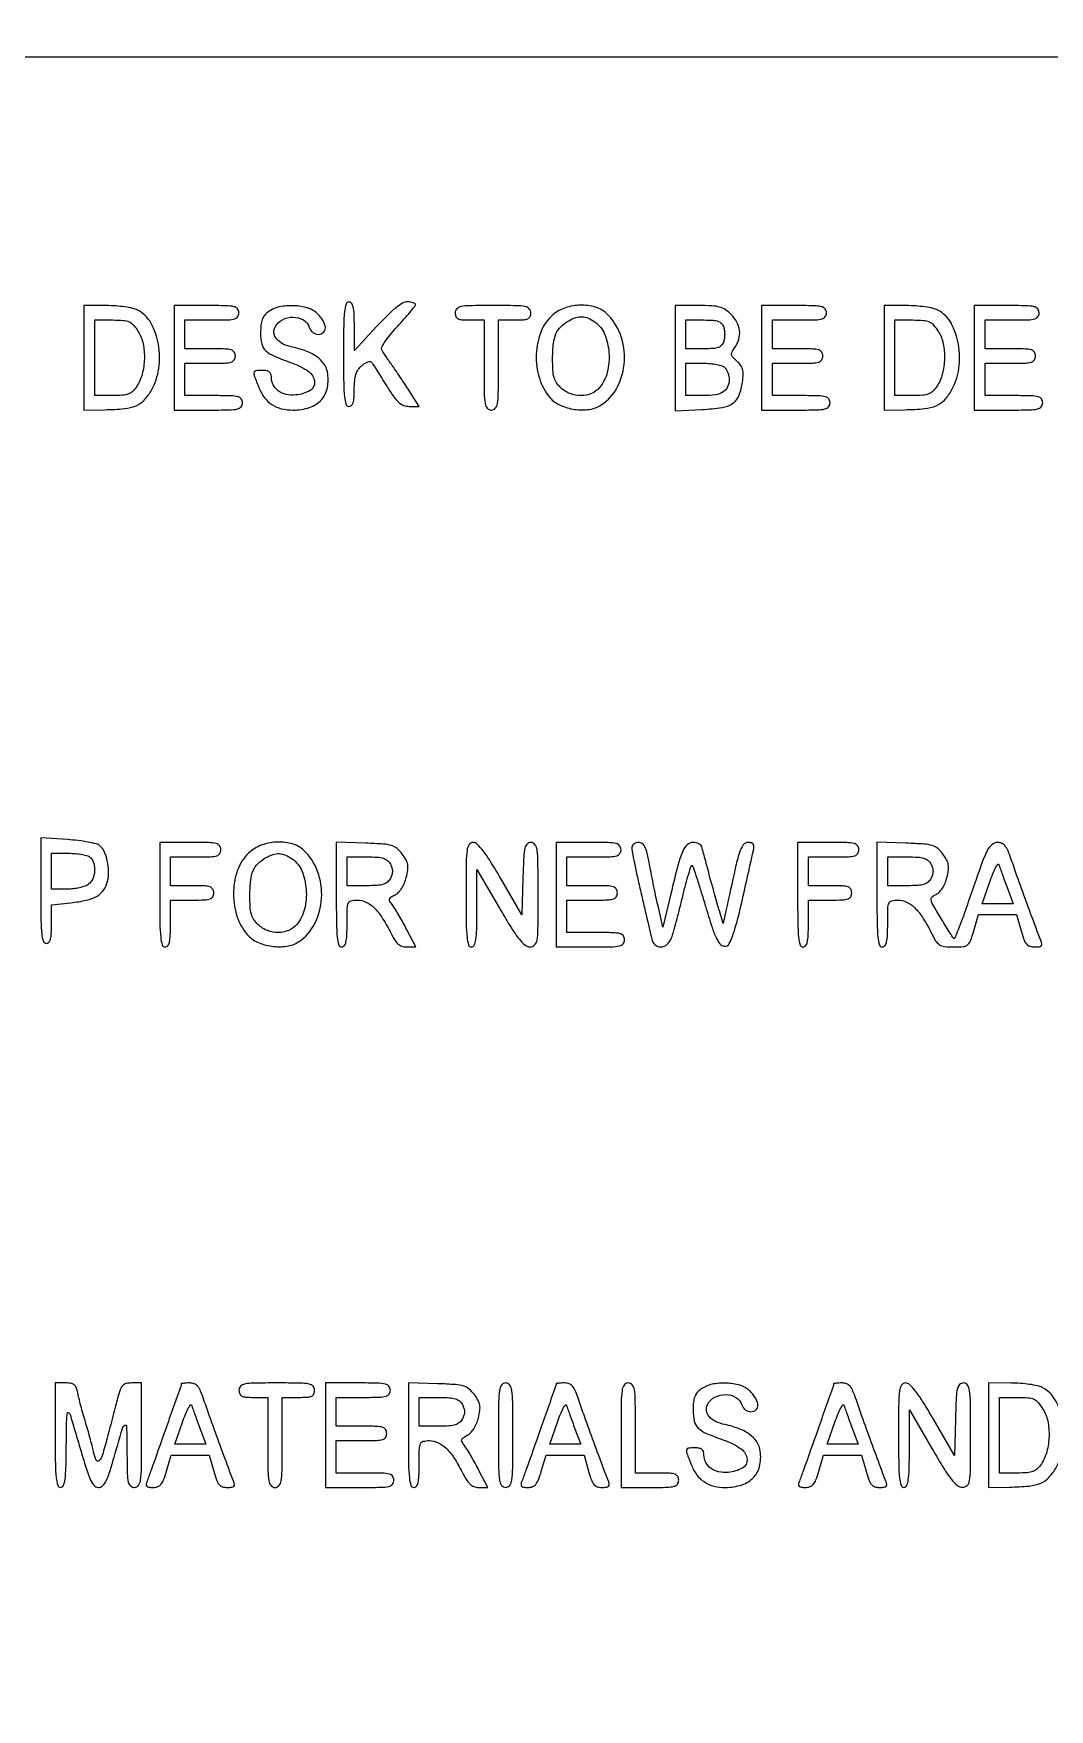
# Model space of a CAD drawing. Extents: x 0 to 1066, y 0 to 761.
# Drawn here: x 825.02 to 848.87, y 696.63 to 735.98 of the extents above; entities that cross this region are included whole.
import ezdxf

# ---------------------------------------------------------------- set-up
doc = ezdxf.new("R2010")
doc.units = 0
doc.header["$MEASUREMENT"] = 0

msp = doc.modelspace()

# ---------------------------------------------------------------- linework, layer by layer
msp.add_lwpolyline([(183.390323, 95.266879, 0.000001), (192.989143, 95.254457, 0.000118)], format="xyb")
for points in [[(409.06215, 749.15415), (40.8618, 749.132981), (40.8618, 380.65769), (40.8618, 12.1824), (501.2973, 12.1824), (961.7328, 12.1824), (961.7328, 380.646631), (961.7328, 749.110861), (961.41555, 749.1633, 0.040886), (961.153339, 749.184871, 0.000002), (934.190609, 749.194398, 0.000089), (904.448031, 749.199508, 0.000054), (869.1804, 749.195529, -0.000029), (813.61687, 749.186499, -0.000004), (696.10453, 749.175037, -0.000004), (556.774728, 749.163736, -0.000004)], [(826.2036, 728.3637), (826.2036, 727.137), (826.69005, 727.145433, 0.018847), (827.15302, 727.170933, 0.076273), (827.426429, 727.239281, 0.107083), (827.617618, 727.373069, 0.057946), (827.787822, 727.605964, 0.09461), (827.958813, 728.110618, 0.077415), (827.949401, 728.681231, 0.083451), (827.773767, 729.181665, 0.148656), (827.463584, 729.483403, 0.065462), (827.35124, 729.523866, 0.01784), (827.165259, 729.557574, 0.017725), (826.949631, 729.580991, 0.017594), (826.73235, 729.589153), (826.2036, 729.5904)], [(828.3186, 728.3637), (828.3186, 727.137), (829.1223, 727.137, 0.004147), (829.613009, 727.14107, 0.047763), (829.804388, 727.162603, 0.16431), (829.891794, 727.214193, 0.179874), (829.926, 727.3062, 0.157888), (829.89646, 727.397416, 0.176663), (829.82025, 727.448962, 0.055952), (829.655378, 727.471053, 0.005351), (829.2492, 727.4754), (828.5724, 727.4754), (828.5724, 727.8561), (828.5724, 728.2368), (829.1646, 728.2368, 0.006583), (829.514492, 728.241407, 0.063075), (829.661625, 728.263993, 0.183695), (829.73047, 728.315426, 0.142406), (829.7568, 728.406, 0.142406), (829.73047, 728.496574, 0.183695), (829.661625, 728.548007, 0.063075), (829.514492, 728.570593, 0.006583), (829.1646, 728.5752), (828.5724, 728.5752), (828.5724, 728.9136), (828.5724, 729.252), (829.2069, 729.252, 0.005909), (829.584926, 729.256467, 0.059311), (829.740938, 729.27879, 0.180365), (829.813456, 729.330288, 0.150217), (829.8414, 729.4212, 0.17273), (829.808727, 729.512957, 0.168559), (829.725075, 729.56455, 0.050222), (829.542522, 729.586249, 0.004487), (829.08, 729.5904), (828.3186, 729.5904)], [(830.53935, 729.448744, 0.064007), (830.446552, 729.364532, 0.085808), (830.388751, 729.266965, 0.066535), (830.358234, 729.137074, 0.024477), (830.349, 728.948558, 0.055339), (830.377637, 728.690612, 0.149321), (830.467873, 728.532124, 0.090969), (830.661644, 728.406462, 0.013145), (831.103097, 728.236457, -0.070637), (831.477595, 728.040369, -0.215768), (831.617351, 727.797624, -0.299828), (831.509596, 727.593264, -0.104684), (831.175804, 727.49207, -0.073735), (830.949338, 727.506005, -0.104161), (830.765047, 727.587473, -0.119079), (830.645723, 727.726312, -0.118782), (830.6028, 727.904443, 0.082235), (830.590346, 727.979652, 0.147435), (830.554233, 728.030134, 0.119852), (830.490024, 728.058694, 0.045016), (830.3913, 728.0676, 0.028442), (830.236893, 728.05881, 0.327023), (830.194792, 728.019913, 0.139119), (830.201429, 727.940742, 0.005125), (830.311289, 727.657801, 0.065244), (830.440077, 727.428052, 0.088006), (830.613442, 727.265238, 0.085852), (830.83574, 727.169365, 0.059042), (831.108873, 727.137, 0.079385), (831.498077, 727.199186, 0.130563), (831.775888, 727.379824, 0.137881), (831.918028, 727.666302, 0.093265), (831.918228, 728.033047, 0.114024), (831.834695, 728.223928, 0.079467), (831.66567, 728.388686, 0.063948), (831.416322, 728.5205, 0.038754), (831.095166, 728.613234, -0.060203), (830.878487, 728.685977, -0.103319), (830.727406, 728.800845, -0.141227), (830.663042, 728.939635, -0.162669), (830.687478, 729.082946, -0.149104), (830.861237, 729.256003, -0.123853), (831.115631, 729.318498, -0.133716), (831.354953, 729.2519, -0.183571), (831.492473, 729.078472, 0.153609), (831.574387, 728.961812, 0.157876), (831.707416, 728.914661, 0.194842), (831.823396, 728.957972, 0.210147), (831.8718, 729.068053, 0.093821), (831.858133, 729.140246, 0.037607), (831.814283, 729.23117, 0.035541), (831.750923, 729.324663, 0.037508), (831.675997, 729.406453, 0.118482), (831.45027, 729.535194, 0.061394), (831.127923, 729.587156, 0.060569), (830.795756, 729.559254, 0.10142)], [(832.2948, 728.4483, 0.003213), (832.299128, 727.774779, 0.022561), (832.318138, 727.4472, 0.049302), (832.354053, 727.271477, 0.328801), (832.4217, 727.2216, 0.195173), (832.481155, 727.245727, 0.124534), (832.52081, 727.310116, 0.061002), (832.542628, 727.42843, 0.015127), (832.5486, 727.625798, -0.022104), (832.557656, 727.830548, -0.055956), (832.587243, 727.976358, -0.072778), (832.64222, 728.088082, -0.065118), (832.728701, 728.184204, -0.036285), (832.803222, 728.239175, -0.064391), (832.872339, 728.271244, -0.094673), (832.927342, 728.277711, -0.234713), (832.961351, 728.257655, -0.004028), (832.995266, 728.204605, -0.000308), (833.085443, 728.06082, -0.000423), (833.19276, 727.889148, -0.000322), (833.31, 727.70098, 0.013499), (833.47511, 727.45091, 0.056738), (833.594125, 727.316278, 0.094374), (833.706902, 727.247853, 0.087664), (833.83995, 727.22333), (834.073801, 727.2216), (833.842248, 727.58115, 0.002746), (833.740427, 727.737365, 0.002011), (833.625791, 727.909636, 0.002032), (833.51591, 728.071899, 0.004505), (833.430529, 728.1945, -0.003474), (833.357413, 728.299029, -0.003611), (833.286703, 728.403232, -0.003478), (833.226823, 728.494226, -0.015688), (833.193909, 728.548677, -0.25502), (833.193085, 728.612393, -0.02513), (833.274271, 728.748845, -0.026088), (833.397527, 728.914691, -0.015703), (833.559689, 729.098577, 0.006298), (833.721661, 729.27543, 0.009352), (833.858607, 729.434691, 0.005062), (833.969496, 729.571432, 0.159541), (833.984361, 729.61155, 0.259665), (833.971917, 729.636067, 0.064446), (833.930168, 729.656975, 0.04954), (833.869197, 729.671674, 0.031664), (833.79645, 729.677087, 0.136814), (833.682234, 729.646583, 0.034876), (833.522868, 729.536936, 0.02706), (833.324476, 729.360648, 0.011695), (833.07915, 729.106037), (832.5522, 728.5329), (832.5504, 729.10395, 0.00897), (832.54422, 729.396893, 0.045692), (832.523051, 729.558375, 0.10506), (832.483741, 729.643858, 0.236893), (832.4217, 729.675, 0.328801), (832.354053, 729.625123, 0.049302), (832.318138, 729.4494, 0.022561), (832.299128, 729.121821, 0.003213)], [(834.9174, 729.4212, 0.094959), (834.933963, 729.334774, 0.184152), (834.98085, 729.283725, 0.098846), (835.073839, 729.25833, 0.017388), (835.2558, 729.252), (835.5942, 729.252), (835.5942, 728.1945, 0.002827), (835.597931, 727.534541, 0.036854), (835.618734, 727.290337, 0.138781), (835.669994, 727.179868, 0.218517), (835.7634, 727.137, 0.218517), (835.856806, 727.179868, 0.138781), (835.908066, 727.290337, 0.036854), (835.928869, 727.534541, 0.002827), (835.9326, 728.1945), (835.9326, 729.252), (836.3133, 729.252, 0.013964), (836.523058, 729.257859, 0.090841), (836.625263, 729.28255, 0.188085), (836.675834, 729.333595, 0.102588), (836.694, 729.4212, 0.193568), (836.656802, 729.513685, 0.15568), (836.561813, 729.565221, 0.043488), (836.352805, 729.586467, 0.003595), (835.8057, 729.5904, 0.003595), (835.258595, 729.586467, 0.043488), (835.049588, 729.565221, 0.15568), (834.954598, 729.513685, 0.193568)], [(837.216403, 729.378373, 0.123885), (836.933212, 728.985677, 0.085485), (836.819637, 728.446757, 0.082885), (836.892108, 727.884736, 0.104562), (837.143839, 727.426126, 0.111799), (837.381809, 727.249775, 0.06908), (837.718208, 727.154081, 0.069045), (838.068165, 727.153615, 0.111332), (838.346082, 727.257681, 0.131426), (838.726839, 727.68366, 0.103697), (838.887254, 728.283311, 0.101152), (838.79459, 728.909653, 0.118621), (838.463971, 729.409219, 0.118666), (838.204235, 729.555801, 0.075716), (837.858556, 729.599738, 0.073305), (837.503541, 729.538407, 0.095814)], [(840.078, 728.354453), (840.078, 727.118506), (840.711049, 727.150474, 0.024309), (841.181974, 727.197279, 0.112633), (841.435126, 727.296048, 0.153372), (841.578942, 727.477535, 0.058166), (841.65968, 727.794348, 0.023573), (841.675421, 727.976507, 0.073694), (841.66219, 728.098463, 0.094912), (841.616836, 728.193702, 0.057312), (841.531525, 728.285608, -0.027153), (841.436813, 728.376059, -0.149392), (841.405977, 728.438688, -0.161279), (841.416637, 728.50522, -0.033096), (841.479133, 728.608345, 0.080592), (841.573489, 728.803587, 0.100315), (841.591443, 729.003937, 0.097349), (841.529781, 729.200023, 0.071783), (841.393145, 729.382745, 0.050512), (841.258995, 729.492221, 0.079484), (841.123803, 729.553387, 0.053942), (840.94131, 729.582552, 0.012674), (840.631745, 729.5904), (840.078, 729.5904)], [(842.1084, 728.3637), (842.1084, 727.137), (842.9121, 727.137, 0.004147), (843.402809, 727.14107, 0.047763), (843.594188, 727.162603, 0.16431), (843.681594, 727.214193, 0.179874), (843.7158, 727.3062, 0.157888), (843.68626, 727.397416, 0.176663), (843.61005, 727.448962, 0.055952), (843.445178, 727.471053, 0.005351), (843.039, 727.4754), (842.3622, 727.4754), (842.3622, 727.8561), (842.3622, 728.2368), (842.9544, 728.2368, 0.006583), (843.304292, 728.241407, 0.063075), (843.451425, 728.263993, 0.183695), (843.52027, 728.315426, 0.142406), (843.5466, 728.406, 0.142406), (843.52027, 728.496574, 0.183695), (843.451425, 728.548007, 0.063075), (843.304292, 728.570593, 0.006583), (842.9544, 728.5752), (842.3622, 728.5752), (842.3622, 728.9136), (842.3622, 729.252), (842.9967, 729.252, 0.005909), (843.374726, 729.256467, 0.059311), (843.530737, 729.27879, 0.180365), (843.603256, 729.330288, 0.150217), (843.6312, 729.4212, 0.17273), (843.598527, 729.512957, 0.168559), (843.514875, 729.56455, 0.050222), (843.332322, 729.586249, 0.004487), (842.8698, 729.5904), (842.1084, 729.5904)], [(844.9848, 728.3637), (844.9848, 727.137), (845.47125, 727.145433, 0.018847), (845.93422, 727.170933, 0.076273), (846.207629, 727.239281, 0.107083), (846.398818, 727.373069, 0.057946), (846.569022, 727.605964, 0.09461), (846.740013, 728.110618, 0.077415), (846.730601, 728.681231, 0.083451), (846.554967, 729.181665, 0.148656), (846.244784, 729.483403, 0.065462), (846.13244, 729.523866, 0.01784), (845.946459, 729.557574, 0.017725), (845.730831, 729.580991, 0.017594), (845.51355, 729.589153), (844.9848, 729.5904)], [(847.0998, 728.3637), (847.0998, 727.137), (847.9035, 727.137, 0.004147), (848.394209, 727.14107, 0.047763), (848.585588, 727.162603, 0.16431), (848.672994, 727.214193, 0.179874), (848.7072, 727.3062, 0.157888), (848.67766, 727.397416, 0.176663), (848.60145, 727.448962, 0.055952), (848.436578, 727.471053, 0.005351), (848.0304, 727.4754), (847.3536, 727.4754), (847.3536, 727.8561), (847.3536, 728.2368), (847.9458, 728.2368, 0.006583), (848.295692, 728.241407, 0.063075), (848.442825, 728.263993, 0.183695), (848.51167, 728.315426, 0.142406), (848.538, 728.406, 0.142406), (848.51167, 728.496574, 0.183695), (848.442825, 728.548007, 0.063075), (848.295692, 728.570593, 0.006583), (847.9458, 728.5752), (847.3536, 728.5752), (847.3536, 728.9136), (847.3536, 729.252), (847.9881, 729.252, 0.005909), (848.366126, 729.256467, 0.059311), (848.522138, 729.27879, 0.180365), (848.594656, 729.330288, 0.150217), (848.6226, 729.4212, 0.17273), (848.589927, 729.512957, 0.168559), (848.506275, 729.56455, 0.050222), (848.323722, 729.586249, 0.004487), (847.8612, 729.5904), (847.0998, 729.5904)], [(827.478553, 728.97705, -0.090931), (827.590874, 728.695331, -0.056823), (827.620935, 728.340409, -0.056208), (827.570025, 727.982588, -0.081785), (827.44123, 727.691709, -0.053857), (827.347967, 727.578166, -0.102503), (827.248965, 727.514535, -0.073821), (827.111288, 727.483809, -0.018052), (826.87845, 727.4754), (826.4574, 727.4754), (826.4574, 728.3637), (826.4574, 729.252), (826.881643, 729.252, -0.017821), (827.131618, 729.243088, -0.090339), (827.266117, 729.208535, -0.111314), (827.365876, 729.132166, -0.033754)], [(838.195497, 729.206639, -0.143223), (838.423198, 728.922323, -0.079931), (838.52566, 728.487153, -0.077332), (838.487465, 728.026018, -0.11509), (838.306196, 727.66575, -0.119537), (838.117784, 727.526195, -0.098447), (837.872127, 727.475552, -0.09388), (837.615677, 727.522262, -0.097006), (837.397403, 727.659347, -0.056872), (837.296483, 727.77844, -0.080028), (837.238587, 727.904796, -0.054705), (837.210763, 728.076524, -0.014142), (837.204291, 728.357297, -0.025001), (837.223355, 728.702155, -0.075567), (837.282782, 728.929138, -0.098225), (837.396237, 729.094005, -0.062967), (837.5823, 729.234419, -0.051006), (837.747066, 729.307758, -0.090781), (837.893714, 729.327795, -0.090761), (838.037971, 729.294581, -0.050966)], [(841.2201, 729.0828, -0.047189), (841.236779, 729.00569, -0.029688), (841.242252, 728.9136, -0.029688), (841.236779, 728.82151, -0.047189), (841.2201, 728.7444, -0.103276), (841.171962, 728.658974, -0.127418), (841.096671, 728.607647, -0.071188), (840.971644, 728.581946, -0.015153), (840.749099, 728.5752), (840.3318, 728.5752), (840.3318, 728.9136), (840.3318, 729.252), (840.749099, 729.252, -0.015153), (840.971644, 729.245254, -0.071188), (841.096671, 729.219553, -0.127418), (841.171962, 729.168226, -0.103276)], [(846.259753, 728.97705, -0.090931), (846.372074, 728.695331, -0.056823), (846.402135, 728.340409, -0.056208), (846.351225, 727.982588, -0.081785), (846.22243, 727.691709, -0.053857), (846.129167, 727.578166, -0.102503), (846.030165, 727.514535, -0.073821), (845.892488, 727.483809, -0.018052), (845.65965, 727.4754), (845.2386, 727.4754), (845.2386, 728.3637), (845.2386, 729.252), (845.662843, 729.252, -0.017821), (845.912818, 729.243088, -0.090339), (846.047317, 729.208535, -0.111314), (846.147076, 729.132166, -0.033754)], [(841.24548, 728.13528, -0.070395), (841.284394, 728.083539, -0.038897), (841.317179, 728.011394, -0.037889), (841.339531, 727.93157, -0.049362), (841.347, 727.8561, -0.103441), (841.310345, 727.680818, -0.151109), (841.207993, 727.562279, -0.105063), (841.024577, 727.495485, -0.034985), (840.73788, 727.4754), (840.3318, 727.4754), (840.3318, 727.8561), (840.3318, 728.2368), (840.73788, 728.2368, -0.022886), (840.900785, 728.22934, -0.026473), (841.054496, 728.206978, -0.026952), (841.180695, 728.174581, -0.120635)], [(825.1884, 715.854026, 0.003177), (825.192721, 715.174044, 0.022367), (825.211718, 714.843654, 0.048715), (825.24758, 714.666302, 0.329705), (825.3153, 714.6162, 0.208378), (825.375643, 714.64249, 0.11961), (825.415131, 714.712927, 0.055661), (825.436506, 714.843999, 0.012613), (825.4422, 715.069664), (825.4422, 715.523128), (825.89715, 715.570083, 0.029754), (826.262921, 715.629988, 0.076952), (826.510988, 715.727757, 0.106873), (826.669028, 715.872632, 0.100256), (826.757612, 716.07312, 0.058942), (826.780583, 716.305686, 0.048856), (826.75154, 716.552941, 0.051542), (826.680241, 716.769871, 0.114883), (826.575797, 716.907457, 0.111025), (826.492335, 716.950019, 0.015594), (826.302366, 716.99235, 0.017167), (826.070729, 717.028244, 0.01383), (825.819835, 717.051328), (825.1884, 717.091851)], [(827.9802, 715.7583, 0.003213), (827.984528, 715.084779, 0.022561), (828.003538, 714.7572, 0.049302), (828.039453, 714.581477, 0.328801), (828.1071, 714.5316, 0.232029), (828.168837, 714.56188, 0.108427), (828.207969, 714.6444, 0.047315), (828.228701, 714.800257, 0.00942), (828.234, 715.0815), (828.234, 715.6314), (828.7416, 715.6314, 0.008455), (829.035298, 715.636367, 0.072107), (829.1646, 715.6596, 0.188641), (829.226132, 715.710868, 0.12648), (829.2492, 715.8006, 0.12648), (829.226132, 715.890332, 0.188641), (829.1646, 715.9416, 0.072107), (829.035298, 715.964833, 0.008455), (828.7416, 715.9698), (828.234, 715.9698), (828.234, 716.3082), (828.234, 716.6466), (828.8262, 716.6466, 0.006583), (829.176092, 716.651207, 0.063075), (829.323225, 716.673793, 0.183695), (829.39207, 716.725226, 0.142406), (829.4184, 716.8158, 0.165398), (829.387283, 716.907295, 0.1727), (829.307363, 716.958874, 0.052938), (829.133645, 716.980757, 0.004884), (828.6993, 716.985), (827.9802, 716.985)], [(830.110003, 716.772973, 0.123885), (829.826812, 716.380277, 0.085485), (829.713237, 715.841357, 0.082885), (829.785708, 715.279336, 0.104562), (830.037439, 714.820726, 0.111799), (830.275409, 714.644375, 0.06908), (830.611808, 714.548681, 0.069045), (830.961765, 714.548215, 0.111332), (831.239682, 714.652281, 0.131426), (831.620439, 715.07826, 0.103697), (831.780854, 715.677911, 0.101152), (831.68819, 716.304253, 0.118621), (831.357571, 716.803819, 0.118666), (831.097835, 716.950401, 0.075716), (830.752156, 716.994338, 0.073305), (830.397141, 716.933007, 0.095814)], [(832.1256, 715.761721, 0.003202), (832.129926, 715.086213, 0.022501), (832.148932, 714.75777, 0.049121), (832.18483, 714.581547, 0.329081), (832.2525, 714.5316, 0.232029), (832.314237, 714.56188, 0.108427), (832.353369, 714.6444, 0.047315), (832.374101, 714.800257, 0.00942), (832.3794, 715.0815, -0.00595), (832.383707, 715.443465, -0.096871), (832.409744, 715.561598, -0.238613), (832.47441, 715.615215, -0.056005), (832.618453, 715.6314, -0.111153), (832.819905, 715.586056, -0.081177), (833.00922, 715.455201, -0.058854), (833.19491, 715.228571, -0.025924), (833.386772, 714.89115, 0.021841), (833.486516, 714.712353, 0.069009), (833.57367, 714.606827, 0.100305), (833.666178, 714.551032, 0.085906), (833.778445, 714.5316), (833.98965, 714.5316), (833.783473, 714.93345, 0.006834), (833.695406, 715.099472, 0.006481), (833.601298, 715.266012, 0.006451), (833.514251, 715.41116, 0.022591), (833.452827, 715.501275, -0.02569), (833.386248, 715.600264, -0.192002), (833.377329, 715.655064, -0.198014), (833.408663, 715.69999, -0.027525), (833.509528, 715.757175, 0.089041), (833.587481, 715.815014, 0.046566), (833.661998, 715.910676, 0.042448), (833.725234, 716.031002, 0.038847), (833.769464, 716.163863, 0.026721), (833.803434, 716.340222, 0.076578), (833.801442, 716.464641, 0.082928), (833.762416, 716.576984, 0.035157), (833.676072, 716.711662, 0.057331), (833.553502, 716.84194, 0.10358), (833.425117, 716.911232, 0.055706), (833.229985, 716.946174, 0.007564), (832.814758, 716.967271), (832.1256, 716.991843)], [(835.1712, 715.7583, 0.003213), (835.175528, 715.084779, 0.022561), (835.194538, 714.7572, 0.049302), (835.230453, 714.581477, 0.328801), (835.2981, 714.5316, 0.295501), (835.363472, 714.573931, 0.070336), (835.401206, 714.704631, 0.029944), (835.42124, 714.952194, 0.004715), (835.426837, 715.44105), (835.428674, 716.3505), (835.955587, 715.444357, 0.006242), (836.234961, 714.977424, 0.029041), (836.414682, 714.720137, 0.052989), (836.551926, 714.579638, 0.170079), (836.67285, 714.534907, 0.199339), (836.781131, 714.577673, 0.163117), (836.838825, 714.689106, 0.036571), (836.859904, 714.947981, 0.002034), (836.8632, 715.7583, 0.002367), (836.859569, 716.525472, 0.031318), (836.839184, 716.807783, 0.117824), (836.789377, 716.936477, 0.246563), (836.69696, 716.985, 0.195513), (836.606155, 716.948082, 0.145553), (836.552852, 716.852656, 0.043894), (836.525339, 716.646393, 0.004128), (836.50661, 716.135118), (836.4825, 715.285236), (835.989317, 716.135118, 0.007787), (835.749238, 716.534383, 0.025041), (835.572401, 716.78901, 0.035073), (835.434547, 716.943918, 0.195814), (835.333667, 716.985, 0.254619), (835.243661, 716.935988, 0.110911), (835.195151, 716.804158, 0.030502), (835.174887, 716.517986, 0.002427)], [(837.2862, 715.7583), (837.2862, 714.5316), (838.0899, 714.5316, 0.004147), (838.580609, 714.53567, 0.047763), (838.771988, 714.557203, 0.16431), (838.859394, 714.608793, 0.179874), (838.8936, 714.7008, 0.157888), (838.86406, 714.792016, 0.176663), (838.78785, 714.843562, 0.055952), (838.622978, 714.865653, 0.005351), (838.2168, 714.87), (837.54, 714.87), (837.54, 715.2507), (837.54, 715.6314), (838.1322, 715.6314, 0.006583), (838.482092, 715.636007, 0.063075), (838.629225, 715.658593, 0.183695), (838.69807, 715.710026, 0.142406), (838.7244, 715.8006, 0.142406), (838.69807, 715.891174, 0.183695), (838.629225, 715.942607, 0.063075), (838.482092, 715.965193, 0.006583), (838.1322, 715.9698), (837.54, 715.9698), (837.54, 716.3082), (837.54, 716.6466), (838.1745, 716.6466, 0.005909), (838.552526, 716.651067, 0.059311), (838.708538, 716.67339, 0.180365), (838.781056, 716.724888, 0.150217), (838.809, 716.8158, 0.17273), (838.776327, 716.907557, 0.168559), (838.692675, 716.95915, 0.050222), (838.510122, 716.980849, 0.004487), (838.0476, 716.985), (837.2862, 716.985)], [(839.0628, 716.857404, 0.047767), (839.071043, 716.771313, 0.002528), (839.124838, 716.500343, 0.003959), (839.193092, 716.178457, 0.00287), (839.273993, 715.821054, -0.000002), (839.3581, 715.459138, -0.000002), (839.436137, 715.123331, -0.000002), (839.501637, 714.841467, -0.000017), (839.529405, 714.72195, 0.147869), (839.610727, 714.580531, 0.205885), (839.746244, 714.531182, 0.176392), (839.892055, 714.593875, 0.11354), (839.995446, 714.748483, 0.021448), (840.037856, 714.876271, 0.003611), (840.106671, 715.124607, 0.003945), (840.183181, 715.417864, 0.003496), (840.258289, 715.724347, -0.006156), (840.33052, 716.012452, -0.010899), (840.398162, 716.247899, -0.005551), (840.458841, 716.435607, -0.556878), (840.48115, 716.44085, -0.11647), (840.50427, 716.403434, -0.001547), (840.590185, 716.142881, -0.004332), (840.686493, 715.838834, -0.00282), (840.792685, 715.486136, 0.006286), (840.939008, 715.012077, 0.030826), (841.041262, 714.751223, 0.058933), (841.131381, 714.605203, 0.190588), (841.228284, 714.549275, 0.326366), (841.350875, 714.613744, 0.039676), (841.469507, 714.913883, 0.018108), (841.623741, 715.491596, 0.002117), (841.915734, 716.79465, 0.040046), (841.928678, 716.88913, 0.15964), (841.913814, 716.944894, 0.190105), (841.870944, 716.975368, 0.060633), (841.791808, 716.985, 0.243546), (841.678812, 716.92649, 0.075824), (841.590629, 716.750217, 0.023764), (841.489062, 716.37593, 0.001912), (841.272479, 715.3776), (841.209426, 715.0815), (841.119198, 715.3776, -0.004222), (841.074612, 715.528472, -0.001439), (841.012359, 715.748254, -0.00143), (840.945005, 715.991356, -0.001648), (840.882196, 716.2236, 0.00027), (840.823798, 716.441917, 0.000345), (840.769737, 716.643031, 0.000267), (840.7242, 716.811613, 0.002921), (840.705466, 716.87925, 0.133791), (840.681106, 716.919701, 0.071199), (840.633212, 716.953936, 0.062684), (840.57031, 716.977128, 0.057069), (840.501561, 716.985, 0.191396), (840.363837, 716.930276, 0.101864), (840.256933, 716.777752, 0.038771), (840.149381, 716.464573, 0.004991), (839.97835, 715.775587), (839.794006, 714.99994), (839.685233, 715.46372, -0.004337), (839.636644, 715.679287, -0.002315), (839.58012, 715.946585, -0.002304), (839.524921, 716.220077, -0.003592), (839.480145, 716.45625, 0.011053), (839.423227, 716.733779, 0.057006), (839.371263, 716.88149, 0.121799), (839.308234, 716.95715, 0.159795), (839.223315, 716.985, 0.077986), (839.161996, 716.975377, 0.090324), (839.109951, 716.947519, 0.100781), (839.075158, 716.906066, 0.124994)], [(842.9544, 715.7583, 0.003213), (842.958728, 715.084779, 0.022561), (842.977738, 714.7572, 0.049302), (843.013653, 714.581477, 0.328801), (843.0813, 714.5316, 0.232029), (843.143037, 714.56188, 0.108427), (843.182169, 714.6444, 0.047315), (843.202901, 714.800257, 0.00942), (843.2082, 715.0815), (843.2082, 715.6314), (843.7158, 715.6314, 0.008455), (844.009498, 715.636367, 0.072107), (844.1388, 715.6596, 0.188641), (844.200332, 715.710868, 0.12648), (844.2234, 715.8006, 0.12648), (844.200332, 715.890332, 0.188641), (844.1388, 715.9416, 0.072107), (844.009498, 715.964833, 0.008455), (843.7158, 715.9698), (843.2082, 715.9698), (843.2082, 716.3082), (843.2082, 716.6466), (843.8004, 716.6466, 0.006583), (844.150292, 716.651207, 0.063075), (844.297425, 716.673793, 0.183695), (844.36627, 716.725226, 0.142406), (844.3926, 716.8158, 0.165398), (844.361483, 716.907295, 0.1727), (844.281563, 716.958874, 0.052938), (844.107845, 716.980757, 0.004884), (843.6735, 716.985), (842.9544, 716.985)], [(844.8156, 715.761721, 0.003202), (844.819926, 715.086213, 0.022501), (844.838932, 714.75777, 0.049121), (844.87483, 714.581547, 0.329081), (844.9425, 714.5316, 0.232029), (845.004237, 714.56188, 0.108427), (845.043369, 714.6444, 0.047315), (845.064101, 714.800257, 0.00942), (845.0694, 715.0815, -0.00595), (845.073707, 715.443465, -0.096871), (845.099744, 715.561598, -0.238613), (845.16441, 715.615215, -0.056005), (845.308453, 715.6314, -0.111153), (845.509905, 715.586056, -0.081177), (845.69922, 715.455201, -0.058854), (845.88491, 715.228571, -0.025924), (846.076772, 714.89115, 0.019423), (846.19461, 714.677498, 0.110785), (846.283694, 714.584431, 0.121738), (846.400022, 714.542717, 0.025512), (846.61775, 714.5316, 0.021096), (846.844525, 714.541172, 0.149451), (846.945624, 714.581679, 0.135926), (847.01157, 714.673504, 0.01638), (847.090668, 714.9123), (847.203076, 715.293), (847.648043, 715.293), (848.093011, 715.293), (848.1996, 714.9123, 0.017944), (848.264985, 714.70739, 0.087286), (848.325212, 714.601931, 0.141822), (848.402434, 714.549552, 0.078722), (848.515746, 714.5316, 0.029308), (848.620892, 714.537768, 0.166988), (848.670622, 714.561676, 0.236769), (848.685464, 714.605466, 0.061225), (848.66569, 714.67965, -0.006965), (848.543401, 714.996006, -0.001209), (848.322145, 715.59744, -0.001323), (848.102417, 716.204187, -0.005089), (847.970652, 716.58315, 0.017956), (847.893684, 716.787414, 0.070049), (847.824908, 716.903164, 0.117315), (847.747369, 716.963496, 0.107327), (847.648342, 716.985, 0.183656), (847.511245, 716.932885, 0.099213), (847.400936, 716.786718, 0.027517), (847.264674, 716.458675, 0.001772), (846.924101, 715.48076, -0.004873), (846.817992, 715.182058, -0.008436), (846.723221, 714.936221, -0.003164), (846.639588, 714.733425, -0.532977), (846.619852, 714.729548, -0.054595), (846.598189, 714.75654, -0.001377), (846.514091, 714.889352, -0.002934), (846.41662, 715.04626, -0.001995), (846.307456, 715.225918, -0.005031), (846.129413, 715.528434, -0.083696), (846.089004, 715.637479, -0.260992), (846.111624, 715.70512, -0.081049), (846.204844, 715.76563, 0.095739), (846.281658, 715.818735, 0.050977), (846.353967, 715.909419, 0.045181), (846.415363, 716.027071, 0.037143), (846.459464, 716.161762, 0.026419), (846.493502, 716.339374, 0.076335), (846.491521, 716.464277, 0.083001), (846.452486, 716.576824, 0.035243), (846.366072, 716.711662, 0.057331), (846.243502, 716.84194, 0.10358), (846.115117, 716.911232, 0.055706), (845.919985, 716.946174, 0.007564), (845.504758, 716.967271), (844.8156, 716.991843)], [(826.35588, 716.62968, -0.13151), (826.435034, 716.492669, -0.084316), (826.4524, 716.308715, -0.084006), (826.408013, 716.128681, -0.128741), (826.30935, 716.002967, -0.079472), (826.227995, 715.959501, -0.027293), (826.099172, 715.922804, -0.026323), (825.950263, 715.897196, -0.027554), (825.80175, 715.887891), (825.4422, 715.8852), (825.4422, 716.3082), (825.4422, 716.7312), (825.84828, 716.7312, -0.022886), (826.011185, 716.72374, -0.026473), (826.164896, 716.701378, -0.026952), (826.291095, 716.668981, -0.120635)], [(831.089097, 716.601239, -0.143223), (831.316798, 716.316923, -0.079931), (831.41926, 715.881753, -0.077332), (831.381065, 715.420618, -0.11509), (831.199796, 715.06035, -0.119537), (831.011384, 714.920795, -0.098447), (830.765727, 714.870152, -0.09388), (830.509277, 714.916862, -0.097006), (830.291003, 715.053947, -0.056872), (830.190083, 715.17304, -0.080028), (830.132187, 715.299396, -0.054705), (830.104363, 715.471124, -0.014142), (830.097891, 715.751897, -0.025001), (830.116955, 716.096755, -0.075567), (830.176382, 716.323738, -0.098225), (830.289837, 716.488605, -0.062967), (830.4759, 716.629019, -0.051006), (830.640666, 716.702358, -0.090781), (830.787314, 716.722395, -0.090761), (830.931571, 716.689181, -0.050966)], [(833.3946, 716.4774, -0.049536), (833.430762, 716.390026, -0.073486), (833.442853, 716.3082, -0.073486), (833.430762, 716.226374, -0.049536), (833.3946, 716.139, -0.09537), (833.325705, 716.054075, -0.100861), (833.231466, 716.002833, -0.059921), (833.086432, 715.976848, -0.014397), (832.841723, 715.9698), (832.3794, 715.9698), (832.3794, 716.3082), (832.3794, 716.6466), (832.841723, 716.6466, -0.014397), (833.086432, 716.639552, -0.059921), (833.231466, 716.613567, -0.100861), (833.325705, 716.562325, -0.09537)], [(846.0846, 716.4774, -0.049536), (846.120762, 716.390026, -0.073486), (846.132853, 716.3082, -0.073486), (846.120762, 716.226374, -0.049536), (846.0846, 716.139, -0.09537), (846.015705, 716.054075, -0.100861), (845.921466, 716.002833, -0.059921), (845.776432, 715.976848, -0.014397), (845.531723, 715.9698), (845.0694, 715.9698), (845.0694, 716.3082), (845.0694, 716.6466), (845.531723, 716.6466, -0.014397), (845.776432, 716.639552, -0.059921), (845.921466, 716.613567, -0.100861), (846.015705, 716.562325, -0.09537)], [(847.864355, 715.94865), (848.014144, 715.5468), (847.651838, 715.5468), (847.289532, 715.5468), (847.467343, 716.061218, -0.011999), (847.538093, 716.251024, -0.026422), (847.603117, 716.391459, -0.047278), (847.653434, 716.468101, -0.601846), (847.67986, 716.463068, 0.009837), (847.701696, 716.396895, 0.001488), (847.748371, 716.265523, 0.001668), (847.804462, 716.110756, 0.001442)], [(825.5268, 703.0683, 0.003213), (825.531128, 702.394779, 0.022561), (825.550138, 702.0672, 0.049302), (825.586053, 701.891477, 0.328801), (825.6537, 701.8416, 0.305395), (825.719934, 701.886216, 0.062503), (825.758202, 702.029864, 0.027449), (825.78001, 702.29976, 0.004264), (825.789237, 702.83565, -0.002416), (825.796585, 703.379122, -0.029471), (825.812646, 703.586543, -0.603012), (825.844412, 703.598114, -0.138127), (825.884891, 703.5336, 0.001112), (826.218407, 702.407984, 0.020238), (826.340004, 702.053851, 0.077221), (826.432219, 701.894777, 0.226588), (826.543537, 701.8416, 0.178321), (826.631745, 701.874092, 0.090477), (826.707567, 701.967002, 0.045479), (826.784222, 702.14188, 0.010027), (826.881809, 702.45495, -0.001209), (827.108105, 703.228715, -0.180504), (827.162926, 703.301717, -0.586533), (827.203968, 703.279753, -0.002598), (827.212121, 702.66645, 0.004063), (827.220282, 702.16341, 0.046466), (827.243447, 701.966691, 0.159576), (827.295738, 701.876736, 0.183972), (827.388, 701.8416, 0.240299), (827.482322, 701.889709, 0.123223), (827.533133, 702.016087, 0.031956), (827.553611, 702.295438, 0.002322), (827.5572, 703.0683), (827.5572, 704.295), (827.322635, 704.295, 0.057703), (827.192547, 704.279937, 0.150789), (827.112217, 704.232884, 0.102355), (827.054277, 704.135696, 0.018959), (826.99328, 703.93545, 0.000085), (826.946537, 703.758026, 0.000034), (826.88225, 703.513772, 0.000033), (826.812816, 703.24982, 0.000041), (826.748414, 703.00485, -0.009374), (826.634979, 702.603952, -0.115475), (826.555991, 702.467401, -0.538762), (826.489054, 702.479023, -0.053672), (826.430397, 702.66645, 0.012912), (826.403267, 702.786709, 0.003926), (826.356047, 702.967441, 0.003928), (826.299936, 703.169194, 0.004276), (826.242178, 703.3644, -0.00492), (826.184694, 703.559606, -0.004529), (826.129402, 703.761359, -0.004526), (826.083371, 703.942101, -0.014927), (826.057681, 704.06235, 0.043617), (826.024778, 704.182263, 0.134321), (825.976198, 704.250021, 0.130778), (825.899029, 704.284634, 0.040414), (825.770998, 704.295), (825.5268, 704.295)], [(828.487795, 704.27385, -0.084799), (828.481291, 704.235834, -0.000052), (828.11532, 703.197062, -0.000388), (827.779776, 702.247328, -0.009822), (827.682775, 701.98965, 0.060048), (827.663183, 701.915919, 0.230938), (827.677432, 701.872062, 0.170663), (827.725525, 701.847954, 0.031659), (827.825779, 701.8416, 0.086283), (827.933894, 701.860397, 0.134827), (828.010723, 701.914359, 0.082591), (828.072796, 702.02137, 0.018432), (828.140268, 702.2223), (828.252676, 702.603), (828.697643, 702.603), (829.142611, 702.603), (829.2492, 702.2223, 0.017944), (829.314585, 702.01739, 0.087286), (829.374812, 701.911931, 0.141822), (829.452034, 701.859552, 0.078722), (829.565346, 701.8416, 0.029308), (829.670492, 701.847768, 0.166988), (829.720222, 701.871676, 0.236769), (829.735064, 701.915466, 0.061225), (829.71529, 701.98965, -0.006965), (829.593001, 702.306006, -0.001209), (829.371745, 702.90744, -0.001323), (829.152017, 703.514187, -0.005089), (829.020252, 703.89315, 0.017403), (828.941481, 704.1029, 0.074917), (828.872722, 704.216675, 0.125362), (828.793016, 704.274572, 0.094981), (828.686449, 704.295, 0.00999), (828.610284, 704.293478, 0.016528), (828.546152, 704.288787, 0.010464), (828.495048, 704.282262, 0.371455)], [(829.8414, 704.1258, 0.094959), (829.857963, 704.039374, 0.184152), (829.90485, 703.988325, 0.098846), (829.997839, 703.96293, 0.017388), (830.1798, 703.9566), (830.5182, 703.9566), (830.5182, 702.8991, 0.002827), (830.521931, 702.239141, 0.036854), (830.542734, 701.994937, 0.138781), (830.593994, 701.884468, 0.218517), (830.6874, 701.8416, 0.218517), (830.780806, 701.884468, 0.138781), (830.832066, 701.994937, 0.036854), (830.852869, 702.239141, 0.002827), (830.8566, 702.8991), (830.8566, 703.9566), (831.2373, 703.9566, 0.013964), (831.447058, 703.962459, 0.090841), (831.549263, 703.98715, 0.188085), (831.599834, 704.038195, 0.102588), (831.618, 704.1258, 0.193568), (831.580802, 704.218285, 0.15568), (831.485813, 704.269821, 0.043488), (831.276805, 704.291067, 0.003595), (830.7297, 704.295, 0.003595), (830.182595, 704.291067, 0.043488), (829.973588, 704.269821, 0.15568), (829.878598, 704.218285, 0.193568)], [(831.8718, 703.0683), (831.8718, 701.8416), (832.6755, 701.8416, 0.004147), (833.166209, 701.84567, 0.047763), (833.357588, 701.867203, 0.16431), (833.444994, 701.918793, 0.179874), (833.4792, 702.0108, 0.157888), (833.44966, 702.102016, 0.176663), (833.37345, 702.153562, 0.055952), (833.208578, 702.175653, 0.005351), (832.8024, 702.18), (832.1256, 702.18), (832.1256, 702.5607), (832.1256, 702.9414), (832.7178, 702.9414, 0.006583), (833.067692, 702.946007, 0.063075), (833.214825, 702.968593, 0.183695), (833.28367, 703.020026, 0.142406), (833.31, 703.1106, 0.142406), (833.28367, 703.201174, 0.183695), (833.214825, 703.252607, 0.063075), (833.067692, 703.275193, 0.006583), (832.7178, 703.2798), (832.1256, 703.2798), (832.1256, 703.6182), (832.1256, 703.9566), (832.7601, 703.9566, 0.005909), (833.138126, 703.961067, 0.059311), (833.294138, 703.98339, 0.180365), (833.366656, 704.034888, 0.150217), (833.3946, 704.1258, 0.17273), (833.361927, 704.217557, 0.168559), (833.278275, 704.26915, 0.050222), (833.095722, 704.290849, 0.004487), (832.6332, 704.295), (831.8718, 704.295)], [(833.8176, 703.071721, 0.003202), (833.821926, 702.396213, 0.022501), (833.840932, 702.06777, 0.049121), (833.87683, 701.891547, 0.329081), (833.9445, 701.8416, 0.232029), (834.006237, 701.87188, 0.108427), (834.045369, 701.9544, 0.047315), (834.066101, 702.110257, 0.00942), (834.0714, 702.3915, -0.00595), (834.075707, 702.753465, -0.096871), (834.101744, 702.871598, -0.238613), (834.16641, 702.925215, -0.056005), (834.310453, 702.9414, -0.111153), (834.511905, 702.896056, -0.081177), (834.70122, 702.765201, -0.058854), (834.88691, 702.538571, -0.025924), (835.078772, 702.20115, 0.021841), (835.178516, 702.022353, 0.069009), (835.26567, 701.916827, 0.100305), (835.358178, 701.861032, 0.085906), (835.470445, 701.8416), (835.68165, 701.8416), (835.475473, 702.24345, 0.006834), (835.387406, 702.409472, 0.006481), (835.293298, 702.576012, 0.006451), (835.206251, 702.72116, 0.022591), (835.144827, 702.811275, -0.02569), (835.078248, 702.910264, -0.192002), (835.069329, 702.965064, -0.198014), (835.100663, 703.00999, -0.027525), (835.201528, 703.067175, 0.089041), (835.279481, 703.125014, 0.046566), (835.353998, 703.220676, 0.042448), (835.417234, 703.341002, 0.038847), (835.461464, 703.473863, 0.026721), (835.495434, 703.650222, 0.076578), (835.493442, 703.774641, 0.082928), (835.454416, 703.886984, 0.035157), (835.368072, 704.021662, 0.057331), (835.245502, 704.15194, 0.10358), (835.117117, 704.221232, 0.055706), (834.921985, 704.256174, 0.007564), (834.506758, 704.277271), (833.8176, 704.301843)], [(835.0866, 703.7874, -0.049536), (835.122762, 703.700026, -0.073486), (835.134853, 703.6182, -0.073486), (835.122762, 703.536374, -0.049536), (835.0866, 703.449, -0.09537), (835.017705, 703.364075, -0.100861), (834.923466, 703.312833, -0.059921), (834.778432, 703.286848, -0.014397), (834.533723, 703.2798), (834.0714, 703.2798), (834.0714, 703.6182), (834.0714, 703.9566), (834.533723, 703.9566, -0.014397), (834.778432, 703.949552, -0.059921), (834.923466, 703.923567, -0.100861), (835.017705, 703.872325, -0.09537)], [(835.9326, 703.0683, 0.002322), (835.936189, 702.295438, 0.031956), (835.956667, 702.016087, 0.123223), (836.007478, 701.889709, 0.240299), (836.1018, 701.8416, 0.240299), (836.196122, 701.889709, 0.123223), (836.246933, 702.016087, 0.031956), (836.267411, 702.295438, 0.002322), (836.271, 703.0683, 0.002322), (836.267411, 703.841162, 0.031956), (836.246933, 704.120512, 0.123223), (836.196122, 704.246891, 0.240299), (836.1018, 704.295, 0.240299), (836.007478, 704.246891, 0.123223), (835.956667, 704.120512, 0.031956), (835.936189, 703.841162, 0.002322)], [(837.286195, 704.27385, -0.084799), (837.279691, 704.235834, -0.000052), (836.91372, 703.197062, -0.000388), (836.578176, 702.247328, -0.009822), (836.481175, 701.98965, 0.060048), (836.461583, 701.915919, 0.230938), (836.475832, 701.872062, 0.170663), (836.523925, 701.847954, 0.031659), (836.624179, 701.8416, 0.086283), (836.732294, 701.860397, 0.134827), (836.809123, 701.914359, 0.082591), (836.871196, 702.02137, 0.018432), (836.938668, 702.2223), (837.051076, 702.603), (837.496043, 702.603), (837.941011, 702.603), (838.0476, 702.2223, 0.017944), (838.112985, 702.01739, 0.087286), (838.173212, 701.911931, 0.141822), (838.250434, 701.859552, 0.078722), (838.363746, 701.8416, 0.029308), (838.468892, 701.847768, 0.166988), (838.518622, 701.871676, 0.236769), (838.533464, 701.915466, 0.061225), (838.51369, 701.98965, -0.006965), (838.391401, 702.306006, -0.001209), (838.170145, 702.90744, -0.001323), (837.950417, 703.514187, -0.005089), (837.818652, 703.89315, 0.017403), (837.739881, 704.1029, 0.074917), (837.671122, 704.216675, 0.125362), (837.591416, 704.274572, 0.094981), (837.484849, 704.295, 0.00999), (837.408684, 704.293478, 0.016528), (837.344552, 704.288787, 0.010464), (837.293448, 704.282262, 0.371455)], [(838.809, 703.0683), (838.809, 701.8416), (839.4858, 701.8416, 0.005351), (839.891978, 701.845947, 0.055952), (840.05685, 701.868037, 0.176663), (840.13306, 701.919584, 0.157888), (840.1626, 702.0108, 0.12648), (840.139532, 702.100532, 0.188641), (840.078, 702.1518, 0.072107), (839.948698, 702.175033, 0.008455), (839.655, 702.18), (839.1474, 702.18), (839.1474, 703.2375, 0.002827), (839.143669, 703.897459, 0.036854), (839.122866, 704.141662, 0.138781), (839.071606, 704.252132, 0.218517), (838.9782, 704.295, 0.240299), (838.883878, 704.246891, 0.123223), (838.833067, 704.120512, 0.031956), (838.812589, 703.841162, 0.002322)], [(840.69135, 704.153344, 0.064007), (840.598552, 704.069132, 0.085808), (840.540751, 703.971565, 0.066535), (840.510234, 703.841674, 0.024477), (840.501, 703.653158, 0.055339), (840.529637, 703.395212, 0.149321), (840.619873, 703.236724, 0.090969), (840.813644, 703.111062, 0.013145), (841.255097, 702.941057, -0.070637), (841.629595, 702.744969, -0.215768), (841.769351, 702.502224, -0.299828), (841.661596, 702.297864, -0.104684), (841.327804, 702.19667, -0.073735), (841.101338, 702.210605, -0.104161), (840.917047, 702.292073, -0.119079), (840.797723, 702.430912, -0.118782), (840.7548, 702.609043, 0.082235), (840.742346, 702.684252, 0.147435), (840.706233, 702.734734, 0.119852), (840.642024, 702.763294, 0.045016), (840.5433, 702.7722, 0.028442), (840.388893, 702.76341, 0.327023), (840.346792, 702.724513, 0.139119), (840.353429, 702.645342, 0.005125), (840.463289, 702.362401, 0.065244), (840.592077, 702.132652, 0.088006), (840.765442, 701.969838, 0.085852), (840.98774, 701.873965, 0.059042), (841.260873, 701.8416, 0.079385), (841.650077, 701.903786, 0.130563), (841.927888, 702.084424, 0.137881), (842.070028, 702.370902, 0.093265), (842.070228, 702.737647, 0.114024), (841.986695, 702.928528, 0.079467), (841.81767, 703.093286, 0.063948), (841.568322, 703.2251, 0.038754), (841.247166, 703.317834, -0.060203), (841.030487, 703.390577, -0.103319), (840.879406, 703.505445, -0.141227), (840.815042, 703.644235, -0.162669), (840.839478, 703.787546, -0.149104), (841.013237, 703.960603, -0.123853), (841.267631, 704.023098, -0.133716), (841.506953, 703.9565, -0.183571), (841.644473, 703.783072, 0.153609), (841.726387, 703.666412, 0.157876), (841.859416, 703.619261, 0.194842), (841.975396, 703.662572, 0.210147), (842.0238, 703.772653, 0.093821), (842.010133, 703.844846, 0.037607), (841.966283, 703.93577, 0.035541), (841.902923, 704.029263, 0.037508), (841.827997, 704.111053, 0.118482), (841.60227, 704.239794, 0.061394), (841.279923, 704.291756, 0.060569), (840.947756, 704.263854, 0.10142)], [(843.800395, 704.27385, -0.084799), (843.793891, 704.235834, -0.000052), (843.42792, 703.197062, -0.000388), (843.092376, 702.247328, -0.009822), (842.995375, 701.98965, 0.060048), (842.975783, 701.915919, 0.230938), (842.990032, 701.872062, 0.170663), (843.038125, 701.847954, 0.031659), (843.138379, 701.8416, 0.086283), (843.246494, 701.860397, 0.134827), (843.323323, 701.914359, 0.082591), (843.385396, 702.02137, 0.018432), (843.452868, 702.2223), (843.565276, 702.603), (844.010243, 702.603), (844.455211, 702.603), (844.5618, 702.2223, 0.017944), (844.627185, 702.01739, 0.087286), (844.687412, 701.911931, 0.141822), (844.764634, 701.859552, 0.078722), (844.877946, 701.8416, 0.029308), (844.983092, 701.847768, 0.166988), (845.032822, 701.871676, 0.236769), (845.047664, 701.915466, 0.061225), (845.02789, 701.98965, -0.006965), (844.905601, 702.306006, -0.001209), (844.684345, 702.90744, -0.001323), (844.464617, 703.514187, -0.005089), (844.332852, 703.89315, 0.017403), (844.254081, 704.1029, 0.074917), (844.185322, 704.216675, 0.125362), (844.105616, 704.274572, 0.094981), (843.999049, 704.295, 0.00999), (843.922884, 704.293478, 0.016528), (843.858752, 704.288787, 0.010464), (843.807648, 704.282262, 0.371455)], [(845.3232, 703.0683, 0.003213), (845.327528, 702.394779, 0.022561), (845.346538, 702.0672, 0.049302), (845.382453, 701.891477, 0.328801), (845.4501, 701.8416, 0.295501), (845.515472, 701.883931, 0.070336), (845.553206, 702.014631, 0.029944), (845.57324, 702.262194, 0.004715), (845.578837, 702.75105), (845.580674, 703.6605), (846.107587, 702.754357, 0.006242), (846.386961, 702.287424, 0.029041), (846.566682, 702.030137, 0.052989), (846.703926, 701.889638, 0.170079), (846.82485, 701.844907, 0.199339), (846.933131, 701.887673, 0.163117), (846.990825, 701.999106, 0.036571), (847.011904, 702.257981, 0.002034), (847.0152, 703.0683, 0.002367), (847.011569, 703.835472, 0.031318), (846.991184, 704.117783, 0.117824), (846.941377, 704.246477, 0.246563), (846.84896, 704.295, 0.195513), (846.758155, 704.258082, 0.145553), (846.704852, 704.162656, 0.043894), (846.677339, 703.956393, 0.004128), (846.65861, 703.445118), (846.6345, 702.595236), (846.141317, 703.445118, 0.007787), (845.901238, 703.844383, 0.025041), (845.724401, 704.09901, 0.035073), (845.586547, 704.253918, 0.195814), (845.485667, 704.295, 0.254619), (845.395661, 704.245988, 0.110911), (845.347151, 704.114158, 0.030502), (845.326887, 703.827986, 0.002427)], [(847.4382, 703.0683), (847.4382, 701.8416), (847.92465, 701.850033, 0.018847), (848.38762, 701.875533, 0.076273), (848.661029, 701.943881, 0.107083), (848.852218, 702.077669, 0.057946), (849.022422, 702.310564, 0.09461), (849.193413, 702.815218, 0.077415), (849.184001, 703.385831, 0.083451), (849.008367, 703.886265, 0.148656), (848.698184, 704.188003, 0.065462), (848.58584, 704.228466, 0.01784), (848.399859, 704.262174, 0.017725), (848.184231, 704.285591, 0.017594), (847.96695, 704.293753), (847.4382, 704.295)], [(848.713153, 703.68165, -0.090931), (848.825474, 703.399931, -0.056823), (848.855535, 703.045009, -0.056208), (848.804625, 702.687188, -0.081785), (848.67583, 702.396309, -0.053857), (848.582567, 702.282766, -0.102503), (848.483565, 702.219135, -0.073821), (848.345888, 702.188409, -0.018052), (848.11305, 702.18), (847.692, 702.18), (847.692, 703.0683), (847.692, 703.9566), (848.116243, 703.9566, -0.017821), (848.366218, 703.947688, -0.090339), (848.500717, 703.913135, -0.111314), (848.600476, 703.836766, -0.033754)], [(828.913955, 703.25865), (829.063744, 702.8568), (828.701438, 702.8568), (828.339132, 702.8568), (828.516943, 703.371218, -0.011999), (828.587693, 703.561024, -0.026422), (828.652717, 703.701459, -0.047278), (828.703034, 703.778101, -0.601846), (828.72946, 703.773068, 0.009837), (828.751296, 703.706895, 0.001488), (828.797971, 703.575523, 0.001668), (828.854062, 703.420756, 0.001442)], [(837.712355, 703.25865), (837.862144, 702.8568), (837.499838, 702.8568), (837.137532, 702.8568), (837.315343, 703.371218, -0.011999), (837.386093, 703.561024, -0.026422), (837.451117, 703.701459, -0.047278), (837.501434, 703.778101, -0.601846), (837.52786, 703.773068, 0.009837), (837.549696, 703.706895, 0.001488), (837.596371, 703.575523, 0.001668), (837.652462, 703.420756, 0.001442)], [(844.226555, 703.25865), (844.376344, 702.8568), (844.014038, 702.8568), (843.651732, 702.8568), (843.829543, 703.371218, -0.011999), (843.900293, 703.561024, -0.026422), (843.965317, 703.701459, -0.047278), (844.015634, 703.778101, -0.601846), (844.04206, 703.773068, 0.009837), (844.063896, 703.706895, 0.001488), (844.110571, 703.575523, 0.001668), (844.166662, 703.420756, 0.001442)]]:
    msp.add_lwpolyline(points, format="xyb", close=True)
msp.add_lwpolyline([(960.8868, 569.4426), (960.8868, 403.4574), (869.3496, 403.4574), (777.8124, 403.4574), (777.8124, 473.6754), (777.8124, 543.8934), (868.7574, 543.8934), (959.7024, 543.8934), (959.7024, 544.4433), (959.7024, 544.9932), (868.7574, 544.9932), (777.8124, 544.9932), (777.8124, 550.7883), (777.8124, 556.5834), (868.7574, 556.5834), (959.7024, 556.5834), (959.7024, 557.1333), (959.7024, 557.6832), (868.7574, 557.6832), (777.8124, 557.6832), (777.8124, 646.5555), (777.8124, 735.4278), (869.3496, 735.4278), (960.8868, 735.4278)], close=True)

doc.saveas('drawing.dxf')
